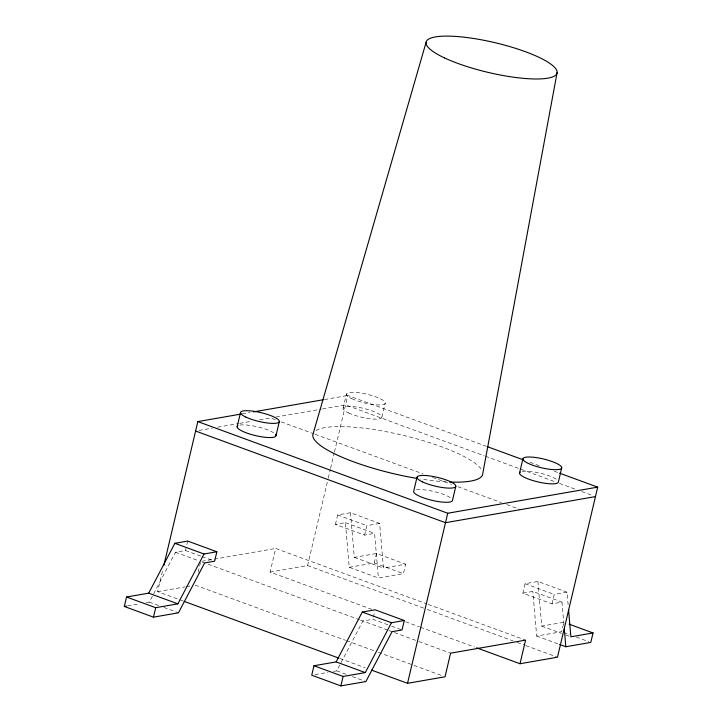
<?xml version="1.0" encoding="UTF-8"?>
<svg xmlns="http://www.w3.org/2000/svg" width="722" height="722" viewBox="0 0 722 722"><rect width="100%" height="100%" fill="white"/><g stroke="black" fill="none" stroke-linecap="round" stroke-linejoin="round"><path stroke-width="0.54" stroke-dasharray="3.61 2.71" d="M183.054 600.966L157.64 591.652L162.802 569.793M146.043 602.68L149.301 602.112L175.464 552.258L185.464 550.516L187.693 541.067M198.171 572.239L200.454 562.573M371.758 609.359L270.1 572.068L275.687 548.449L427.108 603.989M343.049 408.354L346.398 394.185M270.1 572.068L307.59 565.543L327.996 479.227M328.257 478.135L330.324 469.39M330.577 468.298L334.196 453.001M334.457 451.909L347.796 395.485L486.511 446.358M335.423 524.416L337.652 514.966L350.477 512.737L379.637 523.432L383.463 568.061L405.629 564.198L403.39 573.647L378.4 577.997L349.24 567.302L345.414 522.674L335.423 524.416L364.574 535.11L374.574 533.368L378.4 577.997M381.902 417.199L385.25 403.029M364.574 535.11L366.803 525.661L379.637 523.432M349.24 567.302L374.24 562.952L376.469 553.512L405.629 564.198M373.382 617.166L374.871 610.866M563.909 624.431L561.996 602.121L551.996 603.854L522.836 593.159L525.074 583.719L537.899 581.481L567.059 592.175L568.295 606.679M551.996 603.854L554.225 594.405L567.059 592.175M333.465 671.424L336.723 670.855L362.886 621.001L372.886 619.268L390.584 625.757M242.267 413.85L250.047 412.497M324.467 399.537L347.796 395.485M198.911 430.456L212.142 428.155M217.656 427.189L238.603 423.543M239.713 423.354L251.843 421.242M259.559 419.897L270.579 417.984L275.876 419.924M276.093 417.018L321.299 409.148M322.409 408.959L345.558 404.925L484.272 455.808M201.808 561.31L275.687 548.449M157.64 591.652L185.202 586.851M186.303 586.661L190.716 585.894M350.477 512.737L354.303 557.366L376.469 553.512M127.568 605.893L139.526 603.809M522.836 593.159L532.836 591.426L561.996 602.121M537.899 581.481L541.726 626.109L563.891 622.256L561.662 631.705L536.663 636.055L532.836 591.426M314.991 674.637L328.032 672.372M529.921 462.288L541.572 466.556M554.27 471.213L558.512 472.775M485.328 456.196L555.218 481.827M559.451 483.388L575.335 489.209M581.688 491.538L592.275 495.427M281.174 421.865L313.998 433.904M315.054 434.292L423.065 473.912M432.595 477.404L451.647 484.399M458.001 486.727L501.42 502.647M506.709 504.588L520.481 509.642M337.652 514.966L366.803 525.661M525.074 583.719L554.225 594.405M345.414 522.674L374.574 533.368M374.24 562.952L403.39 573.647M563.738 632.463L569.992 634.755M576.237 637.048L588.728 641.632M354.303 557.366L383.463 568.061M541.726 626.109L561.508 633.365M565.678 634.9L569.838 636.425M536.663 636.055L558.53 644.069M428.164 604.377L524.524 639.728M307.59 565.543L426.188 609.043M427.243 609.431L513.017 640.892M517.25 642.445L524.659 645.17M525.724 645.558L556.427 656.821M405.638 621.786L419.401 626.831M420.466 627.228L474.462 647.029M185.464 550.516L201.086 556.247M202.124 556.626L212.539 560.452M391.631 626.136L402.037 629.963M175.464 552.258L198.37 560.66M202.539 562.185L204.624 562.952M208.126 564.225L359.538 619.765M360.603 620.153L388.129 630.252M388.914 630.55L393.427 632.192M394.483 632.58L417.776 641.127M418.841 641.515L450.6 653.166M195.13 585.127L345.486 640.279M346.542 640.667L374.077 650.766M378.31 652.318L442.902 676.009M339.764 658.455L365.179 667.778M149.301 602.112L158.678 605.55M163.885 607.455L178.46 612.807M336.723 670.855L346.1 674.294M352.345 676.586L364.836 681.171M446.088 481.854A87.218 19.765 13.3 0 1 420.619 479.011M316.037 430.511A87.218 19.765 13.3 0 1 402.894 435.267A87.218 19.765 13.3 0 1 481.709 469.941M239.912 425.105A19.936 4.522 13.3 0 1 273.557 432.758M416.395 489.832A19.936 4.522 13.3 0 1 435.077 491.79A19.936 4.522 13.3 0 1 451.421 498.541M522.295 471.403A19.936 4.522 13.3 0 1 540.977 473.352A19.936 4.522 13.3 0 1 557.33 480.112M348.5 412.876A19.936 4.522 13.3 0 0 381.153 418.228A19.936 4.522 13.3 0 0 357.76 407.226A19.936 4.522 13.3 0 0 348.5 412.876M351.858 398.706A19.936 4.522 13.3 0 0 384.501 404.058A19.936 4.522 13.3 0 0 361.108 393.057A19.936 4.522 13.3 0 0 351.858 398.706"/><path stroke-width="1.08" d="M557.131 72.462L482.756 473.704A87.218 19.765 13.3 0 1 449.481 482.025M124.31 606.462L126.549 597.013L148.705 593.15L177.865 603.845L204.028 554L216.853 551.761L214.614 561.211L204.624 562.952L178.46 612.807L153.47 617.157L124.31 606.462L126.485 606.083M163.84 565.425L197.837 421.585L241.157 414.04M153.47 617.157L155.699 607.707L177.865 603.845M237.141 426.792L240.489 412.614M275.994 435.637L279.342 421.458M313.962 665.756L311.733 675.205L340.883 685.9L365.883 681.55L392.046 631.696L402.037 629.963L404.275 620.514L375.115 609.819L362.291 612.048L336.127 661.903L313.962 665.756L343.121 676.451L365.287 672.597L391.441 622.743L404.275 620.514M340.883 685.9L343.121 676.451M416.982 477.35L413.625 491.529A19.936 4.522 13.3 0 0 432.731 500.508A19.936 4.522 13.3 0 0 452.477 500.373L455.835 486.195M371.532 670.106L407.533 683.31L447.73 513.243L597.69 487.142L557.483 657.21L520.002 663.735L476.583 647.805M519.533 473.091L522.881 458.921M561.734 467.766L558.386 481.935A19.936 4.522 13.3 0 1 536.094 481.457A19.936 4.522 13.3 0 1 520.282 472.062M520.002 663.735L525.58 640.116L450.6 653.166L445.023 676.785L407.533 683.31M569.098 624.16L593.042 632.95L590.813 642.399L565.822 646.75L559.568 644.457M426.007 42.616L312.77 435.014A87.218 19.765 13.3 0 0 417.307 478.469M148.705 593.15L174.868 543.305L187.693 541.067L216.853 551.761M253.377 411.919L323.357 399.735M595.451 496.592L445.501 522.692L195.608 431.034M593.042 632.95L570.885 636.804L568.584 610.027M487.567 446.747L523.567 459.95M559.568 473.163L597.69 487.142M197.837 421.585L447.73 513.243M174.868 543.305L204.028 554M362.291 612.048L391.441 622.743M184.11 601.363L338.708 658.067M336.127 661.903L365.287 672.597M126.549 597.013L155.699 607.707M564.288 628.898L565.822 646.75M275.416 434.301A19.936 4.522 13.3 0 1 256.238 435.772A19.936 4.522 13.3 0 1 237.89 425.763M245.949 417.135A19.936 4.522 13.3 0 0 278.602 422.487A19.936 4.522 13.3 0 0 255.209 411.486A19.936 4.522 13.3 0 0 245.949 417.135M422.433 481.872A19.936 4.522 13.3 0 0 455.086 487.224A19.936 4.522 13.3 0 0 431.693 476.222A19.936 4.522 13.3 0 0 422.433 481.872M528.342 463.443A19.936 4.522 13.3 0 0 560.985 468.795A19.936 4.522 13.3 0 0 537.601 457.793A19.936 4.522 13.3 0 0 528.342 463.443M444.427 57.877A67.281 15.252 13.3 0 0 554.613 75.945A67.281 15.252 13.3 0 0 475.672 38.807A67.281 15.252 13.3 0 0 444.427 57.877"/></g></svg>
